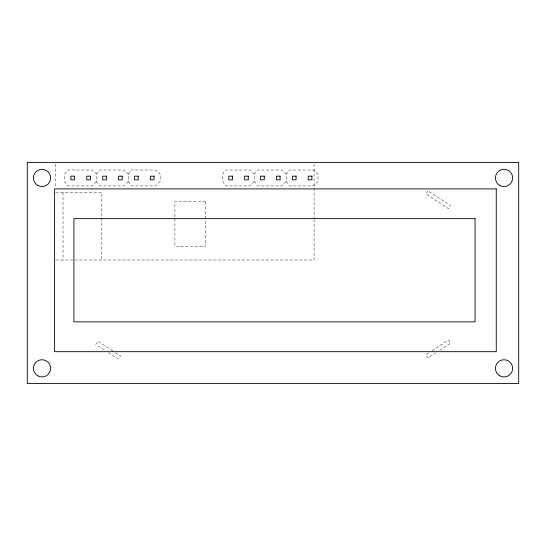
<?xml version="1.0" encoding="UTF-8"?>
<svg xmlns="http://www.w3.org/2000/svg" width="546" height="546" viewBox="0 0 546 546"><rect width="100%" height="100%" fill="white"/><g stroke="black" fill="none" stroke-linecap="round" stroke-linejoin="round"><path stroke-width="0.41" stroke-dasharray="2.73 2.05" d="M128.344 181.497L123.778 185.933L99.822 185.933L96.526 181.497L96.526 174.126L99.229 170.018L123.778 170.018L128.344 174.126L128.344 181.497L131.641 185.933L155.596 185.933L160.162 181.497L160.162 174.126L155.596 170.018L131.047 170.018L128.344 174.126M286.206 181.497L281.64 185.933L257.685 185.933L254.388 181.497L254.388 174.126L257.091 170.018L281.64 170.018L286.206 174.126L286.206 181.497L289.503 185.933L313.459 185.933L318.025 181.497L318.025 174.126L313.459 170.018L288.909 170.018L286.206 174.126M96.526 181.497L91.96 185.933L68.004 185.933L64.708 181.497L64.708 174.126L67.411 170.018L91.96 170.018L96.526 174.126M254.388 181.497L249.822 185.933L225.867 185.933L222.57 181.497L222.57 174.126L225.273 170.018L249.822 170.018L254.388 174.126M428.665 352.934L425.825 354.77L427.887 357.951L435.681 352.9M432.214 350.641L448.519 340.09L450.573 343.27L439.23 350.607M55.706 192.485L101.822 192.485L101.822 260.019M55.706 260.019L314.073 260.019L314.073 220.14M112.715 350.846L97.823 341.216L95.768 344.389L105.692 350.812M115.554 352.682L120.516 355.896L118.462 359.07L108.531 352.648M314.073 164.134L314.073 219.287M63.015 192.485L63.015 260.019M55.706 164.107L55.706 187.892M427.887 190.827L425.825 194.007L448.519 208.688L450.573 205.508L427.887 190.827M205.61 201.563L174.897 201.563L174.897 246.403L205.61 246.403L205.61 201.563"/><path stroke-width="0.82" d="M518.7 162.435L27.3 162.435L27.3 383.565L518.7 383.565L518.7 162.435M74.577 176.16L70.891 176.16L70.891 179.846L74.577 179.846L74.577 176.16M90.424 176.16L86.739 176.16L86.739 179.846L90.424 179.846L90.424 176.16M106.395 176.16L102.709 176.16L102.709 179.846L106.395 179.846L106.395 176.16M122.243 176.16L118.557 176.16L118.557 179.846L122.243 179.846L122.243 176.16M138.213 176.16L134.528 176.16L134.528 179.846L138.213 179.846L138.213 176.16M154.061 176.16L150.375 176.16L150.375 179.846L154.061 179.846L154.061 176.16M232.439 176.16L228.754 176.16L228.754 179.846L232.439 179.846L232.439 176.16M248.287 176.16L244.601 176.16L244.601 179.846L248.287 179.846L248.287 176.16M264.257 176.16L260.572 176.16L260.572 179.846L264.257 179.846L264.257 176.16M280.105 176.16L276.419 176.16L276.419 179.846L280.105 179.846L280.105 176.16M296.075 176.16L292.39 176.16L292.39 179.846L296.075 179.846L296.075 176.16M311.923 176.16L308.237 176.16L308.237 179.846L311.923 179.846L311.923 176.16M496.259 188.902L54.614 188.902L54.614 351.679L496.259 351.679L496.259 188.902M475.027 218.653L73.922 218.653L73.922 321.847L475.027 321.847L475.027 218.653M499.747 375.798A8.599 8.599 0 0 0 512.646 368.345A8.599 8.599 0 0 0 499.747 360.899A8.599 8.599 0 0 0 499.747 375.798M499.747 185.381A8.599 8.599 0 0 0 512.646 177.928A8.599 8.599 0 0 0 499.747 170.482A8.599 8.599 0 0 0 499.747 185.381M37.742 375.798A8.599 8.599 0 0 0 50.642 368.345A8.599 8.599 0 0 0 37.742 360.899A8.599 8.599 0 0 0 37.742 375.798M37.742 185.381A8.599 8.599 0 0 0 50.642 177.928A8.599 8.599 0 0 0 37.742 170.482A8.599 8.599 0 0 0 37.742 185.381"/></g></svg>
